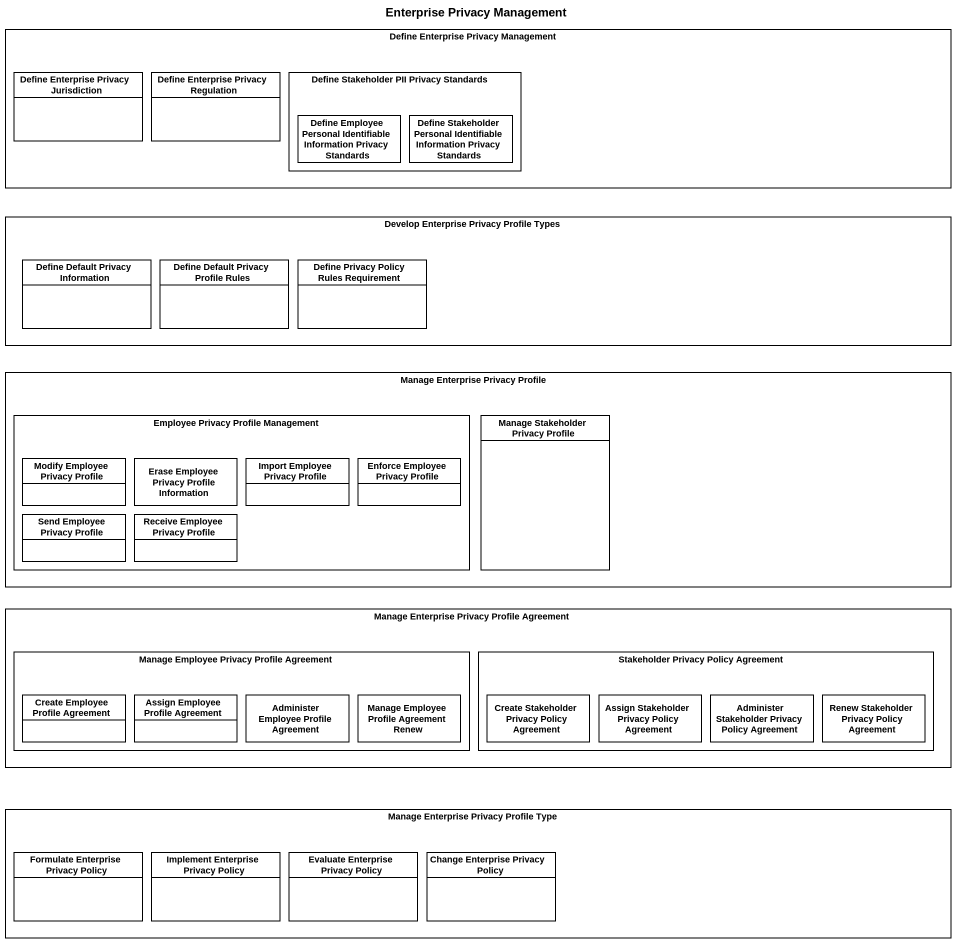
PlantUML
@startuml
title Enterprise Privacy Management
hide circle
hide empty members
rectangle "Define Enterprise Privacy Management" as Define_Enterprise_Privacy {
  class "Define Enterprise Privacy Jurisdiction" as Define_Enterprise_Privacy_2 #FFFFFF
  class "Define Enterprise Privacy Regulation" as Define_Enterprise_Privacy_3 #FFFFFF
  rectangle "Define Stakeholder PII Privacy Standards" as Define_Stakeholder_PII #FFFFFF {
    class "Define Employee Personal Identifiable Information Privacy Standards" as Define_Employee_Personal #FFFFFF
    class "Define Stakeholder Personal Identifiable Information Privacy Standards" as Define_Stakeholder_Personal #FFFFFF
  }
}
rectangle "Develop Enterprise Privacy Profile Types" as Develop_Enterprise_Privacy {
  class "Define Default Privacy Information" as Define_Default_Privacy #FFFFFF
  class "Define Default Privacy Profile Rules" as Define_Default_Privacy_2 #FFFFFF
  class "Define Privacy Policy Rules Requirement" as Define_Privacy_Policy_Rules #FFFFFF
}
rectangle "Manage Enterprise Privacy Profile" as Manage_Enterprise_Privacy {
  rectangle "Employee Privacy Profile Management" as Employee_Privacy_Profile #FFFFFF {
    class "Modify Employee Privacy Profile" as Modify_Employee_Privacy #FFFFFF
    class "Erase Employee Privacy Profile Information" as Erase_Employee_Privacy #FFFFFF
    class "Import Employee Privacy Profile" as Import_Employee_Privacy #FFFFFF
    class "Enforce Employee Privacy Profile" as Enforce_Employee_Privacy #FFFFFF
    class "Send Employee Privacy Profile" as Send_Employee_Privacy #FFFFFF
    class "Receive Employee Privacy Profile" as Receive_Employee_Privacy #FFFFFF
  }
  class "Manage Stakeholder Privacy Profile" as Manage_Stakeholder_Privacy #FFFFFF
}
rectangle "Manage Enterprise Privacy Profile Agreement" as Manage_Enterprise_Privacy_2 {
  rectangle "Manage Employee Privacy Profile Agreement" as Manage_Employee_Privacy #FFFFFF {
    class "Create Employee Profile Agreement" as Create_Employee_Profile #FFFFFF
    class "Assign Employee Profile Agreement" as Assign_Employee_Profile #FFFFFF
    class "Administer Employee Profile Agreement" as Administer_Employee_Profile #FFFFFF
    class "Manage Employee Profile Agreement Renew" as Manage_Employee_Profile #FFFFFF
  }
  rectangle "Stakeholder Privacy Policy Agreement" as Stakeholder_Privacy_Policy #FFFFFF {
    class "Create Stakeholder Privacy Policy Agreement" as Create_Stakeholder_Privacy #FFFFFF
    class "Assign Stakeholder Privacy Policy Agreement" as Assign_Stakeholder_Privacy #FFFFFF
    class "Administer Stakeholder Privacy Policy Agreement" as Administer_Stakeholder #FFFFFF
    class "Renew Stakeholder Privacy Policy Agreement" as Renew_Stakeholder_Privacy #FFFFFF
  }
}
rectangle "Manage Enterprise Privacy Profile Type" as Manage_Enterprise_Privacy_3 {
  class "Formulate Enterprise Privacy Policy" as Formulate_Enterprise #FFFFFF
  class "Implement Enterprise Privacy Policy" as Implement_Enterprise #FFFFFF
  class "Evaluate Enterprise Privacy Policy" as Evaluate_Enterprise_Privacy #FFFFFF
  class "Change Enterprise Privacy Policy" as Change_Enterprise_Privacy #FFFFFF
}
@enduml
